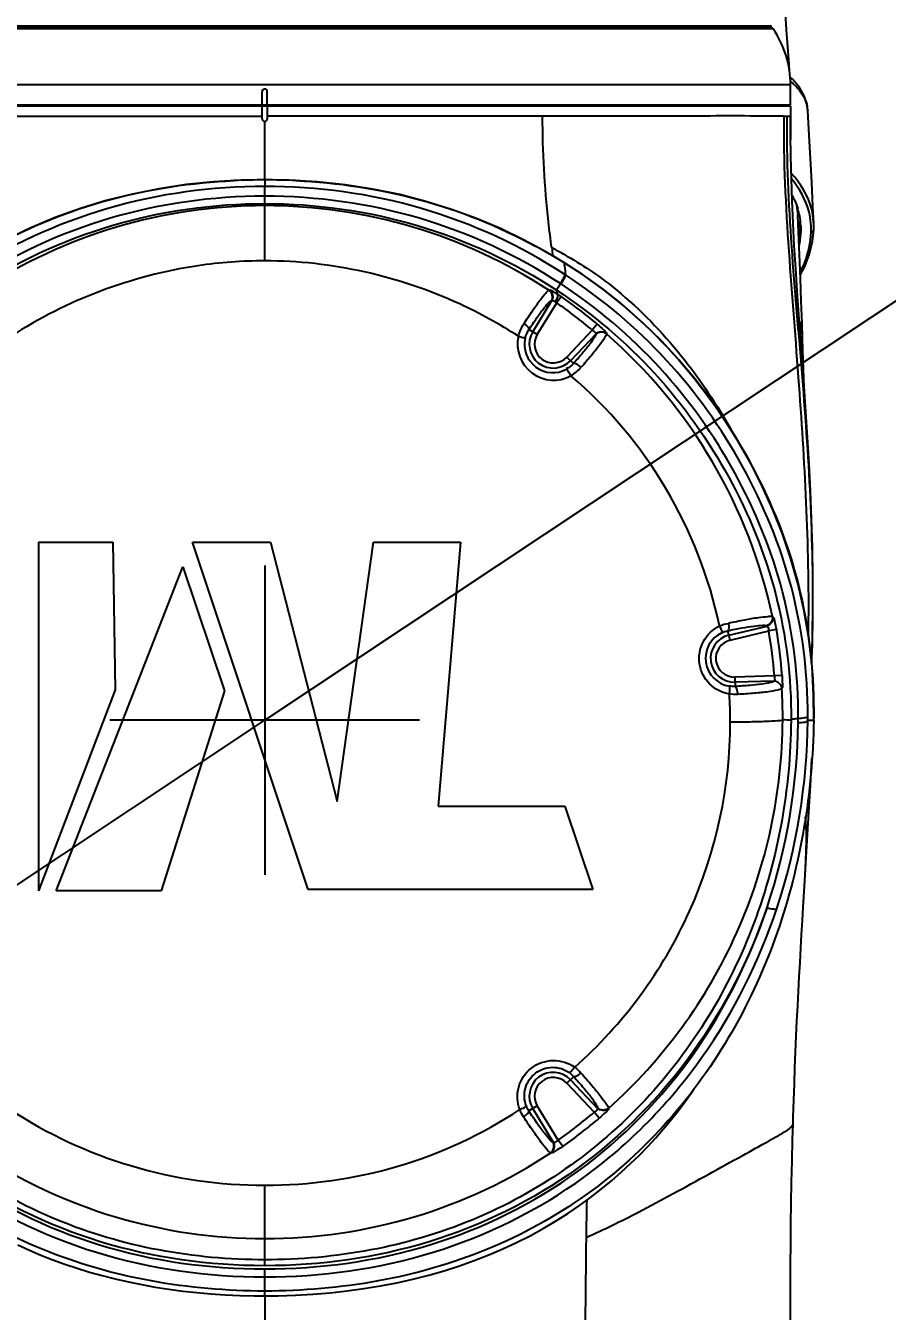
# Model space of a CAD drawing. Header units: millimetres. Extents: x 0 to 1173, y -4 to 841.
# Drawn here: x 241.87 to 258.41, y 311.81 to 336.49 of the extents above; entities that cross this region are included whole.
import ezdxf

# ---------------------------------------------------------------- set-up
doc = ezdxf.new("R2010")
doc.units = ezdxf.units.MM
doc.header["$LTSCALE"] = 65.395
doc.linetypes.add('CENTER', pattern=[0.6, 0.375, -0.075, 0.075, -0.075])
doc.layers.get('0').update_dxf_attribs({"linetype": 'CONTINUOUS'})
for name, color, linetype in [('ALL_DRFT_GEOM', 7, 'CONTINUOUS'), ('DRAFT_DIMS', 7, 'CONTINUOUS'), ('J_900_EXP_DH_BL10', 7, 'CONTINUOUS'), ('J_900_EXP_DH_BL9', 7, 'CONTINUOUS'), ('TM20_RUBBER_ARM1_900S_2207_BL13', 7, 'CONTINUOUS'), ('TMA25S_ARM1_756_BL8', 7, 'CONTINUOUS')]:
    doc.layers.add(name, color=color, linetype=linetype)
doc.styles.get("Standard").update_dxf_attribs({"font": 'txt', "width": 0.8})
doc.dimstyles.new('DIMSTYLE_13', dxfattribs={"dimtxt": 6, "dimasz": 9, "dimexe": 0.5, "dimexo": 0, "dimtad": 1, "dimlfac": 10, "dimzin": 0, "dimdsep": 46, "dimtxsty": 'Standard', "dimblk": '_FILLED', "dimblk1": '_FILLED', "dimblk2": '_FILLED', "dimcen": 0.09, "dimadec": 0, "dimazin": 0, "dimtp": 0.01, "dimtm": 0.01, "dimtfac": 1, "dimtofl": 0, "dimtmove": 0, "dimatfit": 2, "dimldrblk": '_FILLED', "dimfxl": 0, "dimtolj": 1, "dimtzin": 0, "dimarcsym": 0})
doc.dimstyles.new('DIMSTYLE_14', dxfattribs={"dimtxt": 6, "dimasz": 9, "dimexe": 0.5, "dimexo": 0, "dimtad": 1, "dimlfac": 10, "dimzin": 0, "dimdsep": 46, "dimtxsty": 'Standard', "dimblk": '_FILLED', "dimblk1": '_FILLED', "dimblk2": '_FILLED', "dimcen": 0.09, "dimadec": 0, "dimazin": 0, "dimtp": 0.01, "dimtm": 0.01, "dimtfac": 1, "dimtmove": 0, "dimatfit": 2, "dimldrblk": '_FILLED', "dimfxl": 0, "dimtolj": 1, "dimtzin": 0, "dimarcsym": 0})

# ---------------------------------------------------------------- blocks, each defined once
blk = doc.blocks.new('_FILLED')
at = {"color": 0, "linetype": 'ByBlock'}
blk.add_solid([(0, 0), (-1, 0.1667), (-1, -0.1667)], dxfattribs=at)
blk = doc.blocks.new('*D20')
at = {"layer": 'DRAFT_DIMS', "color": 2, "linetype": 'Continuous'}
blk.add_line((362.811, 192.443), (450.213, 94.254), dxfattribs=at)
at = {"layer": 'DRAFT_DIMS', "color": 2, "linetype": 'Continuous', "xscale": 9, "yscale": 9, "zscale": 9, "rotation": 131.6736765729}
blk.add_blockref('_FILLED', (362.811, 192.443), dxfattribs=at)
blk = doc.blocks.new('*D21')
at = {"layer": 'DRAFT_DIMS', "color": 2, "linetype": 'Continuous'}
for p, q in [((246.456, 323.158), (323.755, 374.496)), ((271.296, 339.655), (246.456, 323.158)), ((221.616, 306.661), (246.456, 323.158))]:
    blk.add_line(p, q, dxfattribs=at)
at = {"layer": 'DRAFT_DIMS', "color": 2, "linetype": 'Continuous', "xscale": 9, "yscale": 9, "zscale": 9}
for p, rotation in [((271.296, 339.655), 33.59000563470001), ((221.616, 306.661), 213.5900056347)]:
    blk.add_blockref('_FILLED', p, dxfattribs=dict(at, rotation=rotation))
blk = doc.blocks.new('*D23')
at = {"layer": 'DRAFT_DIMS', "color": 2, "linetype": 'Continuous'}
blk.add_line((390.784, 199.135), (471.564, 129.718), dxfattribs=at)
at = {"layer": 'DRAFT_DIMS', "color": 2, "linetype": 'Continuous', "xscale": 9, "yscale": 9, "zscale": 9, "rotation": 139.3269980893}
blk.add_blockref('_FILLED', (390.784, 199.135), dxfattribs=at)
blk = doc.blocks.new('TMA25S_ARM1_756_BL8', base_point=(656.9901, 283.1745))
at = {"layer": 'TMA25S_ARM1_756_BL8', "color": 7, "linetype": 'Continuous'}
for p, q in [((256.2209, 336.4344), (236.6911, 336.4344)), ((256.1767, 336.4577), (236.7354, 336.4577)), ((256.556, 335.3577), (236.356, 335.3577)), ((256.556, 334.9777), (256.556, 335.3577)), ((246.406, 334.9777), (246.406, 335.2277)), ((246.506, 334.9777), (246.506, 335.2277)), ((236.356, 334.9777), (256.556, 334.9777)), ((256.006, 334.9777), (256.006, 334.9577))]:
    blk.add_line(p, q, dxfattribs=at)
for centre, radius, start, end in [((256.1767, 336.4039), 0.0538, 34.57147, 90), ((254.6584, 335.3577), 1.8976, 0, 34.57147), ((246.456, 335.2277), 0.05, 0, 180)]:
    blk.add_arc(centre, radius, start, end, dxfattribs=at)
blk = doc.blocks.new('J_900_EXP_DH_BL9', base_point=(532.0064, 323.1577))
at = {"layer": 'J_900_EXP_DH_BL9', "color": 7, "linetype": 'Continuous'}
for p, q in [((236.3561, 334.9577), (256.5559, 334.9577)), ((246.406, 334.7077), (246.406, 334.9577)), ((246.506, 334.9577), (246.506, 334.7077)), ((256.556, 334.9577), (256.556, 334.7577)), ((236.9528, 334.7577), (246.406, 334.7577)), ((246.456, 333.5334), (246.456, 334.6577)), ((254.9053, 334.7577), (246.506, 334.7577)), ((256.4323, 334.7575), (256.0031, 334.7577)), ((256.4323, 334.7575), (256.4897, 334.7578)), ((256.556, 334.7574), (256.556, 334.7577)), ((256.5569, 334.4113), (256.556, 334.7574)), ((256.556, 334.7557), (256.556, 334.7574)), ((256.5616, 333.9839), (256.5569, 334.4113)), ((246.456, 333.5334), (246.456, 333.4085)), ((246.456, 331.979), (246.456, 333.4085)), ((252.2337, 331.71), (252.2227, 331.7172)), ((251.9143, 331.4151), (251.9277, 331.4187)), ((252.147, 331.5347), (252.1362, 331.5417)), ((251.6052, 330.6165), (251.9727, 331.2161)), ((251.6902, 330.5644), (252.0635, 331.1736)), ((251.9594, 331.2124), (251.9727, 331.2161)), ((252.1489, 331.2959), (252.0635, 331.1736)), ((251.6902, 330.5644), (251.5316, 330.6616)), ((252.7481, 330.6494), (252.2557, 330.1305)), ((252.844, 330.7637), (252.7481, 330.6494)), ((253.0202, 330.5816), (253.0196, 330.5785)), ((252.8127, 330.5728), (252.328, 330.0619)), ((252.8127, 330.5728), (252.8127, 330.5692)), ((252.2557, 330.1305), (252.3857, 330.0071)), ((242.1135, 326.5742), (243.5409, 326.5742)), ((242.1135, 326.5742), (242.1135, 319.8832)), ((243.5409, 326.5742), (243.5851, 323.74)), ((245.0669, 326.5742), (246.5695, 326.5742)), ((247.2902, 319.9043), (245.0669, 326.5742)), ((246.5695, 326.5742), (247.8454, 321.5993)), ((247.8454, 321.5993), (248.5444, 326.5742)), ((248.5444, 326.5742), (250.2174, 326.5742)), ((250.2174, 326.5742), (249.7853, 321.5075)), ((242.453, 319.8818), (244.8854, 326.1031)), ((244.8854, 326.1031), (245.6826, 323.7234)), ((246.456, 326.1302), (246.456, 320.1852)), ((256.2071, 325.1462), (256.2151, 325.1417)), ((255.3712, 324.7908), (256.1036, 324.9666)), ((256.0957, 324.971), (256.1036, 324.9666)), ((256.2834, 324.8978), (256.1363, 324.872)), ((255.3945, 324.6939), (255.3508, 324.8761)), ((255.3945, 324.6939), (256.1363, 324.872)), ((256.2452, 324.007), (255.4875, 323.9872)), ((255.4875, 323.9872), (255.4923, 323.806)), ((256.3942, 324.0185), (256.2452, 324.007)), ((243.5851, 323.74), (242.1135, 319.8832)), ((245.6826, 323.7234), (244.4647, 319.8818)), ((256.2368, 323.9072), (255.4902, 323.8876)), ((249.4285, 323.1577), (243.4835, 323.1577)), ((257.0002, 323.153), (257.0001, 323.1522)), ((249.7853, 321.5075), (252.2185, 321.5075)), ((252.2185, 321.5075), (252.7597, 319.9043)), ((244.4647, 319.8818), (242.453, 319.8818)), ((252.7597, 319.9043), (247.2902, 319.9043)), ((252.2557, 316.1848), (252.3913, 316.3135)), ((252.2557, 316.1848), (252.7842, 315.6279)), ((252.328, 316.2534), (252.8496, 315.7037)), ((251.6902, 315.7509), (251.5301, 315.6528)), ((252.0033, 315.0493), (251.6052, 315.6989)), ((252.0929, 315.0937), (251.6902, 315.7509)), ((252.8807, 315.5139), (252.7842, 315.6279)), ((252.8499, 315.7112), (252.8496, 315.7037)), ((253.0577, 315.7026), (253.0574, 315.695)), ((252.0033, 315.0493), (251.9943, 315.0516)), ((252.1788, 314.9716), (252.0929, 315.0937)), ((251.9586, 314.8468), (251.9495, 314.8491)), ((246.456, 312.6818), (246.456, 314.2275)), ((246.456, 312.102), (246.456, 312.6199))]:
    blk.add_line(p, q, dxfattribs=at)
for points in [[(256.9791, 324.8057), (256.9865, 325.321), (256.9855, 325.9059), (256.9759, 326.4749), (256.9593, 327.0262), (256.9371, 327.5605), (256.9107, 328.0814), (256.881, 328.5885), (256.8493, 329.0816), (256.8162, 329.5641), (256.7824, 330.0357), (256.7487, 330.4964), (256.7157, 330.9499), (256.6842, 331.3962), (256.6548, 331.8351), (256.6282, 332.2703), (256.6049, 332.7015), (256.5857, 333.1289), (256.5711, 333.5559), (256.5616, 333.9839)], [(246.456, 333.5339), (246.0029, 333.5261), (245.4726, 333.496), (244.9468, 333.4426), (244.4268, 333.365), (243.9142, 333.2627), (243.4102, 333.1357), (242.9164, 332.9845), (242.4339, 332.8101), (241.9637, 332.6134), (241.5068, 332.3956), (241.0641, 332.1578)], [(252.2028, 331.9469), (251.8578, 332.1522), (251.4288, 332.3836), (250.9832, 332.5977), (250.5217, 332.793), (250.0449, 332.968), (249.5535, 333.1211), (249.0487, 333.2511), (248.5315, 333.3568), (248.0035, 333.4377), (247.4661, 333.4939), (246.9206, 333.5257), (246.456, 333.5339)], [(257.0002, 323.153), (256.9974, 323.64), (256.968, 324.1917), (256.9085, 324.7305), (256.8198, 325.2538), (256.7044, 325.7614), (256.564, 326.2552), (256.4009, 326.7344), (256.2172, 327.1985), (256.0135, 327.6496), (255.7911, 328.0872), (255.5509, 328.5108), (255.2925, 328.9221), (255.0163, 329.3203), (254.723, 329.7049), (254.4111, 330.0771), (254.0806, 330.4356), (253.7314, 330.779), (253.3615, 331.1077), (252.9703, 331.4206), (252.559, 331.7156), (252.2028, 331.9469)], [(252.0345, 331.1952), (252.0377, 331.1931), (252.0409, 331.1909), (252.0441, 331.1886), (252.0474, 331.1863), (252.0506, 331.1839), (252.0538, 331.1814), (252.0571, 331.1789), (252.0603, 331.1763), (252.0635, 331.1736)], [(256.9616, 324.2496), (256.9656, 324.35), (256.9702, 324.4796), (256.9742, 324.6117), (256.9778, 324.7463), (256.9792, 324.8057)], [(241.7167, 313.0801), (241.9349, 312.981), (242.1575, 312.8868), (242.3847, 312.7976), (242.6162, 312.7134), (242.8521, 312.6344), (243.0923, 312.5606), (243.3366, 312.4921), (243.5851, 312.4289), (243.8376, 312.3712), (244.0936, 312.3189), (244.3531, 312.2722), (244.6161, 312.2311), (244.8821, 312.1957), (245.1512, 312.1658), (245.4232, 312.1417), (245.6979, 312.1232), (245.9755, 312.1105), (246.2562, 312.1035), (246.456, 312.102)], [(246.456, 312.102), (246.713, 312.1044), (247.05, 312.115), (247.3832, 312.1339), (247.7131, 312.1612), (248.0396, 312.1968), (248.362, 312.2409), (248.6802, 312.2933), (248.9941, 312.3541), (249.3027, 312.4231), (249.6057, 312.5003), (249.9033, 312.5855), (250.1946, 312.6787), (250.4795, 312.7796), (250.7581, 312.8883), (251.0297, 313.0042), (251.2945, 313.1274), (251.5522, 313.2576), (251.8015, 313.3939), (252.0425, 313.5358), (252.2752, 313.6832), (252.4989, 313.835), (252.7136, 313.9908), (252.9197, 314.1501), (253.1164, 314.312), (253.3041, 314.476), (253.483, 314.6415), (253.6527, 314.8076), (253.8135, 314.9735), (253.9657, 315.1389), (254.1099, 315.3036), (254.2464, 315.4671), (254.3754, 315.6291), (254.4979, 315.79), (254.6142, 315.9495), (254.6899, 316.0579)]]:
    blk.add_lwpolyline(points, dxfattribs=at)
for centre, radius, start, end in [((246.456, 334.7077), 0.05, 180, 360), ((311.4664, 334.7399), 54.9104, 179.98149, 180.45357), ((246.4527, 320.721), 12.8124, 89.98506, 92.63719), ((246.4594, 320.7268), 12.8066, 87.32788, 90.01535), ((246.4546, 323.0597), 9.9795, 89.99201, 123.14876), ((246.4574, 323.0597), 9.9795, 56.85119, 90.00796), ((246.6552, 323.0188), 10.5105, 58.13575, 61.58983), ((248.6209, 325.5833), 7.4399, 60.60744, 63.25231), ((325.8629, 342.122), 74.5532, 187.626965, 187.746164), ((246.7588, 323.1808), 10.3181, 55.02497, 58.14968), ((249.621, 331.2444), 2.4548, 2.3693, 3.88288), ((251.0616, 329.7412), 1.8972, 55.03059, 57.79546), ((246.4559, 323.1405), 9.7968, 50.03836, 55.08292), ((246.4552, 323.1396), 9.947, 50.03818, 55.08222), ((251.9957, 330.3772), 0.458, 148.5, 316.5), ((252.0056, 330.3818), 0.6939, 167.56282, 298.63426), ((251.989, 330.3742), 0.5426, 167.41488, 298.78537), ((251.9957, 330.3772), 0.3584, 148.5, 316.5), ((251.9046, 330.4923), 0.8399, 301.06795, 318.36081), ((246.666, 323.1527), 8.7177, 12.0146, 49.40956), ((247.2751, 323.3167), 9.1461, 4.40076, 9.9551), ((255.4672, 324.3471), 0.5426, 115.51677, 260.94729), ((255.4782, 324.3455), 0.458, 103.5, 271.5), ((255.4782, 324.3455), 0.3584, 103.5, 271.5), ((247.282, 323.3182), 8.9897, 4.39479, 9.95336), ((226.9649, 325.4431), 30.0196, 357.7331, 358.7798), ((246.7077, 323.2247), 9.6975, 359.64583, 3.19868), ((247.7607, 323.1817), 7.6363, 359.57022, 3.58277), ((245.2693, 323.2552), 11.4345, 359.27347, 359.68708), ((245.6045, 323.2643), 11.2828, 359.43376, 359.85981), ((244.4192, 323.332), 12.5822, 359.18111, 359.355), ((251.9957, 315.9381), 0.458, 43.5, 211.5), ((251.9957, 315.9381), 0.3584, 43.5, 211.5), ((246.504, 323.0404), 9.7152, 305.11891, 310.27291), ((246.5033, 323.0417), 9.8661, 305.11753, 310.2708)]:
    blk.add_arc(centre, radius, start, end, dxfattribs=at)
for points, knots in [([(251.9693, 332.2271), (251.947, 332.3939), (251.8397, 333.2329), (251.794, 334.0801), (251.794, 334.7577)], [0, 0, 0, 0, 0.1989414, 1, 1, 1, 1]), ([(256.0031, 334.7577), (255.9292, 334.758), (255.5633, 334.7637), (255.1972, 334.7635), (254.9053, 334.7577)], [0, 0, 0, 0, 0.2021973, 1, 1, 1, 1]), ([(256.8996, 324.783), (256.9253, 326.3849), (256.7911, 328.8512), (256.5158, 332.1669), (256.4211, 333.8937), (256.4323, 334.7574)], [0, 0, 0, 0, 0.4812598, 0.7405255, 1, 1, 1, 1]), ([(256.9777, 324.8038), (257.0129, 326.452), (256.8205, 329.7733), (256.4733, 333.0845), (256.4897, 334.7581)], [0, 0, 0, 0, 0.4962305, 1, 1, 1, 1]), ([(256.4897, 334.7578), (256.5061, 334.7577), (256.5204, 334.751), (256.5558, 334.7614), (256.556, 334.7557)], [0, 0, 0, 0, 0.7420557, 1, 1, 1, 1]), ([(246.456, 333.4085), (245.4415, 333.4085), (243.4045, 333.1314), (241.5361, 332.2685), (240.6897, 331.7175)], [0, 0, 0, 0, 0.5011431, 1, 1, 1, 1]), ([(241.2378, 332.2535), (241.9421, 332.6363), (243.4499, 333.2459), (245.0565, 333.4825), (245.8632, 333.5198)], [0, 0, 0, 0, 0.4981779, 1, 1, 1, 1]), ([(252.2227, 331.7172), (251.3763, 332.2683), (249.5078, 333.1314), (247.4706, 333.4085), (246.456, 333.4085)], [0, 0, 0, 0, 0.4988566, 1, 1, 1, 1]), ([(247.0565, 333.5195), (247.8583, 333.4818), (249.4554, 333.2465), (250.9549, 332.6426), (251.6559, 332.2635)], [0, 0, 0, 0, 0.5018077, 1, 1, 1, 1]), ([(246.456, 333.2201), (245.456, 333.2201), (243.4486, 332.9417), (241.609, 332.0872), (240.7762, 331.542)], [0, 0, 0, 0, 0.5011773, 1, 1, 1, 1]), ([(240.8417, 331.4105), (241.6642, 331.9512), (243.4819, 332.7992), (245.467, 333.0786), (246.456, 333.0786)], [0, 0, 0, 0, 0.4987924, 1, 1, 1, 1]), ([(252.1362, 331.5417), (251.3034, 332.087), (249.4637, 332.9417), (247.4561, 333.2201), (246.456, 333.2201)], [0, 0, 0, 0, 0.4988225, 1, 1, 1, 1]), ([(246.456, 333.0786), (247.4452, 333.0786), (249.4304, 332.7992), (251.2482, 331.951), (252.0708, 331.4102)], [0, 0, 0, 0, 0.5012077, 1, 1, 1, 1]), ([(252.2723, 332.0655), (252.6065, 331.877), (253.8859, 330.9847), (254.8648, 329.7146), (255.4362, 328.6948)], [0, 0, 0, 0, 0.2471147, 1, 1, 1, 1]), ([(246.456, 331.979), (246.0268, 331.9793), (244.3212, 331.8526), (242.6573, 331.2254), (241.5841, 330.5313)], [0, 0, 0, 0, 0.2513957, 1, 1, 1, 1]), ([(251.328, 330.5313), (250.968, 330.7641), (249.471, 331.5892), (247.7345, 331.9799), (246.456, 331.979)], [0, 0, 0, 0, 0.251119, 1, 1, 1, 1]), ([(252.2026, 331.9466), (252.2029, 331.9466), (252.2034, 331.9462), (252.2037, 331.9457), (252.2037, 331.9454)], [0, 0, 0, 0, 0.4655245, 1, 1, 1, 1]), ([(252.2038, 331.9454), (252.2068, 331.9233), (252.2175, 331.8449), (252.2274, 331.7665), (252.2337, 331.7101)], [0, 0, 0, 0, 0.2822011, 1, 1, 1, 1]), ([(252.1362, 331.5417), (252.1597, 331.578), (252.1861, 331.6332), (252.2277, 331.6955), (252.2227, 331.7172)], [0, 0, 0, 0, 0.6600337, 1, 1, 1, 1]), ([(252.147, 331.5347), (252.1705, 331.5709), (252.1969, 331.6261), (252.2386, 331.6883), (252.2337, 331.7101)], [0, 0, 0, 0, 0.6600074, 1, 1, 1, 1]), ([(256.8873, 323.2367), (256.8893, 324.0677), (256.6769, 325.7426), (255.7164, 328.0807), (254.2442, 330.1505), (252.9407, 331.2485), (252.2337, 331.7101)], [0, 0, 0, 0, 0.2481834, 0.4973222, 0.7478219, 1, 1, 1, 1]), ([(252.6734, 331.6355), (254.021, 330.6923), (255.6828, 328.7132), (256.845, 325.6368), (257.0097, 323.9997), (257.0006, 323.1904)], [0, 0, 0, 0, 0.5032471, 0.7524019, 1, 1, 1, 1]), ([(251.4366, 330.7757), (251.4915, 330.8602), (251.5928, 331.0114), (251.7299, 331.21), (251.8337, 331.3348), (251.8888, 331.4051), (251.9143, 331.4151)], [0, 0, 0, 0, 0.3774624, 0.6846203, 0.897119, 1, 1, 1, 1]), ([(251.9276, 331.4186), (251.9442, 331.4232), (251.9957, 331.3867), (252.0413, 331.3663), (252.0727, 331.3466)], [0, 0, 0, 0, 0.316254, 1, 1, 1, 1]), ([(252.0727, 331.3466), (252.078, 331.3404), (252.088, 331.2838), (252.0585, 331.2337), (252.0345, 331.1952)], [0, 0, 0, 0, 0.1516686, 1, 1, 1, 1]), ([(252.0708, 331.4102), (252.0665, 331.4262), (252.0989, 331.4733), (252.1184, 331.5144), (252.1362, 331.5417)], [0, 0, 0, 0, 0.3369229, 1, 1, 1, 1]), ([(252.0708, 331.4102), (252.7568, 330.9592), (254.0215, 329.8886), (255.4484, 327.8731), (256.3746, 325.597), (256.5721, 323.9681), (256.5658, 323.1607)], [0, 0, 0, 0, 0.2522633, 0.5028115, 0.751917, 1, 1, 1, 1]), ([(256.7036, 323.1927), (256.708, 324.0096), (256.5046, 325.6571), (255.5651, 327.9585), (254.1208, 329.9964), (252.8412, 331.0789), (252.147, 331.5347)], [0, 0, 0, 0, 0.2481252, 0.4972466, 0.747775, 1, 1, 1, 1]), ([(251.5316, 330.6616), (251.5797, 330.7352), (251.6688, 330.8667), (251.7912, 331.039), (251.8839, 331.1458), (251.9359, 331.206), (251.9594, 331.2124)], [0, 0, 0, 0, 0.3767188, 0.6832464, 0.895605, 1, 1, 1, 1]), ([(251.9727, 331.2161), (251.9773, 331.2197), (252.0012, 331.2196), (252.0167, 331.2043), (252.0275, 331.1942)], [0, 0, 0, 0, 0.2849177, 1, 1, 1, 1]), ([(251.4366, 330.7757), (251.4509, 330.7661), (251.4865, 330.7369), (251.5412, 330.6931), (251.5316, 330.6616)], [0, 0, 0, 0, 0.3437204, 1, 1, 1, 1]), ([(253.0199, 330.5782), (253.0191, 330.5497), (252.9669, 330.4736), (252.8747, 330.3374), (252.7193, 330.149), (252.5996, 330.01), (252.5323, 329.9342)], [0, 0, 0, 0, 0.1054234, 0.3187729, 0.6250694, 1, 1, 1, 1]), ([(252.7481, 330.6494), (252.7581, 330.6425), (252.7808, 330.6225), (252.8214, 330.5927), (252.8127, 330.5728)], [0, 0, 0, 0, 0.3579412, 1, 1, 1, 1]), ([(252.844, 330.7637), (252.8876, 330.7271), (252.9372, 330.6679), (253.0203, 330.6095), (253.0199, 330.5818)], [0, 0, 0, 0, 0.6729377, 1, 1, 1, 1]), ([(256.2071, 325.1462), (255.9887, 326.187), (255.2025, 328.2082), (253.821, 329.8791), (253.0199, 330.5782)], [0, 0, 0, 0, 0.5000645, 1, 1, 1, 1]), ([(251.3279, 330.5311), (251.3583, 330.5242), (251.3987, 330.5088), (251.4502, 330.5038), (251.4595, 330.4924)], [0, 0, 0, 0, 0.6795505, 1, 1, 1, 1]), ([(252.8127, 330.5692), (252.8122, 330.5443), (252.7666, 330.4776), (252.6859, 330.3587), (252.5497, 330.1944), (252.4447, 330.0731), (252.3857, 330.0071)], [0, 0, 0, 0, 0.1054947, 0.3188242, 0.625096, 1, 1, 1, 1]), ([(252.338, 329.7728), (252.3216, 329.803), (252.293, 329.8394), (252.267, 329.8965), (252.2502, 329.8986)], [0, 0, 0, 0, 0.6707781, 1, 1, 1, 1]), ([(252.5323, 329.9342), (252.5062, 329.9585), (252.4657, 329.9885), (252.4028, 330.0179), (252.3857, 330.0071)], [0, 0, 0, 0, 0.6386432, 1, 1, 1, 1]), ([(255.3624, 325.0232), (255.4674, 325.0457), (255.658, 325.0836), (255.9117, 325.1303), (256.085, 325.1465), (256.18, 325.158), (256.2071, 325.1462)], [0, 0, 0, 0, 0.376314, 0.6834137, 0.896434, 1, 1, 1, 1]), ([(255.3821, 323.6589), (255.2412, 323.682), (254.9658, 323.8224), (254.7605, 324.2345), (254.8375, 324.69), (255.0631, 324.905), (255.1927, 324.9674)], [0, 0, 0, 0, 0.2481233, 0.4983825, 0.7498828, 1, 1, 1, 1]), ([(255.1925, 324.9675), (255.2055, 324.9395), (255.2169, 324.9002), (255.2416, 324.8494), (255.2335, 324.8368)], [0, 0, 0, 0, 0.6722714, 1, 1, 1, 1]), ([(255.3624, 325.0232), (255.3685, 324.9915), (255.3729, 324.9461), (255.3665, 324.8847), (255.3508, 324.8761)], [0, 0, 0, 0, 0.6429889, 1, 1, 1, 1]), ([(255.3508, 324.8761), (255.4432, 324.8955), (255.6109, 324.928), (255.8349, 324.9662), (255.9871, 324.9774), (256.0727, 324.9839), (256.0957, 324.971)], [0, 0, 0, 0, 0.3756101, 0.6821163, 0.8950272, 1, 1, 1, 1]), ([(256.1036, 324.9666), (256.1077, 324.9661), (256.132, 324.9365), (256.1339, 324.9019), (256.1363, 324.872)], [0, 0, 0, 0, 0.1205648, 1, 1, 1, 1]), ([(256.2151, 325.1417), (256.239, 325.1279), (256.2472, 325.0267), (256.2736, 324.954), (256.2834, 324.8978)], [0, 0, 0, 0, 0.3261988, 1, 1, 1, 1]), ([(256.9791, 324.8057), (256.9791, 324.8053), (256.9787, 324.8046), (256.9781, 324.8041), (256.9777, 324.8038)], [0, 0, 0, 0, 0.4368155, 1, 1, 1, 1]), ([(256.2452, 324.007), (256.247, 323.9951), (256.2479, 323.9648), (256.2567, 323.9158), (256.2369, 323.9072)], [0, 0, 0, 0, 0.3582403, 1, 1, 1, 1]), ([(256.3942, 324.0185), (256.3985, 323.9618), (256.3918, 323.8837), (256.4083, 323.7867), (256.3901, 323.7658)], [0, 0, 0, 0, 0.6724497, 1, 1, 1, 1]), ([(255.3821, 323.6589), (255.3876, 323.6925), (255.3882, 323.7375), (255.3958, 323.8014), (255.3818, 323.8113)], [0, 0, 0, 0, 0.6640193, 1, 1, 1, 1]), ([(256.2368, 323.9072), (256.2186, 323.8885), (256.1337, 323.8731), (255.9844, 323.8441), (255.7574, 323.8233), (255.5867, 323.8112), (255.4923, 323.806)], [0, 0, 0, 0, 0.1036358, 0.3167699, 0.6239449, 1, 1, 1, 1]), ([(255.5424, 323.6526), (255.541, 323.6878), (255.5336, 323.7367), (255.5115, 323.8014), (255.4923, 323.806)], [0, 0, 0, 0, 0.6414576, 1, 1, 1, 1]), ([(256.3901, 323.7657), (256.3693, 323.7449), (256.2729, 323.7288), (256.103, 323.6961), (255.8444, 323.6728), (255.65, 323.6587), (255.5424, 323.6526)], [0, 0, 0, 0, 0.1028607, 0.3158288, 0.6233295, 1, 1, 1, 1]), ([(256.5658, 323.1607), (256.5702, 323.1762), (256.6308, 323.1873), (256.6718, 323.1924), (256.7036, 323.1927)], [0, 0, 0, 0, 0.3362823, 1, 1, 1, 1]), ([(256.7036, 323.1927), (256.7461, 323.1934), (256.8007, 323.2005), (256.8819, 323.2159), (256.8873, 323.2367)], [0, 0, 0, 0, 0.6642414, 1, 1, 1, 1]), ([(246.456, 312.1952), (245.0057, 312.1952), (242.7922, 312.5682), (240.248, 313.9677), (238.1362, 315.875), (236.3828, 318.9914), (235.9316, 321.7753), (235.9119, 323.1522)], [0, 0, 0, 0, 0.2567265, 0.3841298, 0.5099449, 0.7562531, 1, 1, 1, 1]), ([(246.456, 312.7958), (245.0995, 312.7958), (242.3582, 313.2835), (238.9493, 315.6617), (236.8319, 319.1671), (236.3564, 321.8389), (236.3462, 323.1607)], [0, 0, 0, 0, 0.2535217, 0.5045394, 0.7529544, 1, 1, 1, 1]), ([(256.5658, 323.1607), (256.5556, 321.8389), (256.0801, 319.1671), (253.9627, 315.6617), (250.5539, 313.2835), (247.8125, 312.7958), (246.456, 312.7958)], [0, 0, 0, 0, 0.2470456, 0.4954606, 0.7464784, 1, 1, 1, 1]), ([(257.0001, 323.1522), (256.9805, 321.7753), (256.5292, 318.9914), (254.7759, 315.875), (252.664, 313.9677), (250.1198, 312.5682), (247.9064, 312.1952), (246.456, 312.1952)], [0, 0, 0, 0, 0.2437467, 0.4900549, 0.6158701, 0.7432735, 1, 1, 1, 1]), ([(252.4093, 316.494), (253.3382, 317.3153), (254.8615, 319.3772), (255.3988, 321.8849), (255.3968, 323.1244)], [0, 0, 0, 0, 0.5000813, 1, 1, 1, 1]), ([(253.0577, 315.7026), (254.0987, 316.629), (255.8007, 318.956), (256.3965, 321.7713), (256.405, 323.1648)], [0, 0, 0, 0, 0.5000132, 1, 1, 1, 1]), ([(255.3968, 323.1244), (255.5228, 323.1252), (255.7532, 323.1289), (256.0582, 323.1332), (256.2654, 323.1512), (256.3749, 323.1513), (256.405, 323.1648)], [0, 0, 0, 0, 0.3742899, 0.6858617, 0.9018863, 1, 1, 1, 1]), ([(256.7028, 323.1102), (256.7453, 323.1106), (256.7999, 323.1172), (256.8812, 323.1321), (256.8868, 323.1528)], [0, 0, 0, 0, 0.6643714, 1, 1, 1, 1]), ([(236.6199, 319.5413), (236.9557, 318.5295), (237.9235, 316.5804), (240.2142, 314.2331), (243.1783, 312.7687), (245.367, 312.468), (246.456, 312.468)], [0, 0, 0, 0, 0.2472836, 0.4963339, 0.747411, 1, 1, 1, 1]), ([(236.8084, 319.5596), (237.1373, 318.5674), (238.0849, 316.6554), (240.3302, 314.3512), (243.239, 312.9143), (245.3871, 312.6199), (246.456, 312.6199)], [0, 0, 0, 0, 0.2471372, 0.496137, 0.7472854, 1, 1, 1, 1]), ([(246.456, 312.6818), (245.3918, 312.6818), (243.2533, 312.9759), (240.3554, 314.4004), (238.106, 316.6796), (237.1448, 318.5745), (236.8084, 319.5596)], [0, 0, 0, 0, 0.2526755, 0.503821, 0.7528452, 1, 1, 1, 1]), ([(256.1036, 319.5596), (255.7672, 318.5745), (254.8061, 316.6796), (252.5566, 314.4004), (249.6587, 312.9759), (247.5202, 312.6818), (246.456, 312.6818)], [0, 0, 0, 0, 0.2471547, 0.496179, 0.7473245, 1, 1, 1, 1]), ([(246.456, 312.6199), (247.5249, 312.6199), (249.673, 312.9143), (252.5818, 314.3512), (254.8271, 316.6554), (255.7748, 318.5674), (256.1036, 319.5596)], [0, 0, 0, 0, 0.2527138, 0.5038613, 0.7528608, 1, 1, 1, 1]), ([(246.456, 312.468), (247.545, 312.468), (249.7338, 312.7687), (252.6979, 314.2331), (254.9885, 316.5803), (255.9563, 318.5294), (256.2921, 319.5413)], [0, 0, 0, 0, 0.2525889, 0.5036657, 0.752716, 1, 1, 1, 1]), ([(256.1036, 319.5596), (256.1443, 319.5469), (256.1986, 319.5368), (256.2799, 319.5237), (256.2921, 319.5413)], [0, 0, 0, 0, 0.6650401, 1, 1, 1, 1]), ([(251.3543, 315.6784), (251.3026, 315.814), (251.2868, 316.1289), (251.5497, 316.5162), (251.9907, 316.6722), (252.2911, 316.578), (252.4093, 316.494)], [0, 0, 0, 0, 0.2491554, 0.5002024, 0.7511383, 1, 1, 1, 1]), ([(251.48, 315.75), (251.439, 315.8562), (251.4257, 316.1035), (251.6319, 316.4088), (251.9791, 316.531), (252.2147, 316.4558), (252.307, 316.3896)], [0, 0, 0, 0, 0.2486746, 0.5003582, 0.751839, 1, 1, 1, 1]), ([(252.4092, 316.4943), (252.3901, 316.4677), (252.3596, 316.4368), (252.3232, 316.3875), (252.307, 316.3896)], [0, 0, 0, 0, 0.6677402, 1, 1, 1, 1]), ([(252.5303, 316.3835), (252.5049, 316.3606), (252.4664, 316.3327), (252.4074, 316.3037), (252.3913, 316.3135)], [0, 0, 0, 0, 0.6435802, 1, 1, 1, 1]), ([(252.3913, 316.3135), (252.455, 316.2425), (252.5681, 316.1122), (252.7154, 315.9355), (252.8008, 315.8087), (252.8506, 315.7373), (252.8499, 315.7112)], [0, 0, 0, 0, 0.3765407, 0.6840503, 0.8969741, 1, 1, 1, 1]), ([(252.5303, 316.3835), (252.6028, 316.3027), (252.7318, 316.1545), (252.9004, 315.9546), (252.9989, 315.811), (253.0569, 315.732), (253.0577, 315.7026)], [0, 0, 0, 0, 0.3769586, 0.6847837, 0.8977517, 1, 1, 1, 1]), ([(241.5604, 315.6857), (242.2795, 315.2131), (243.8644, 314.4732), (245.5955, 314.2267), (246.456, 314.2275)], [0, 0, 0, 0, 0.4999835, 1, 1, 1, 1]), ([(246.456, 314.2275), (247.3166, 314.2255), (249.0482, 314.4694), (250.6344, 315.2068), (251.3543, 315.6784)], [0, 0, 0, 0, 0.5000173, 1, 1, 1, 1]), ([(251.3543, 315.6784), (251.3846, 315.6902), (251.4218, 315.7116), (251.4778, 315.734), (251.48, 315.75)], [0, 0, 0, 0, 0.6685186, 1, 1, 1, 1]), ([(251.4278, 315.5383), (251.456, 315.5567), (251.4924, 315.5863), (251.5351, 315.6349), (251.5301, 315.6528)], [0, 0, 0, 0, 0.6446484, 1, 1, 1, 1]), ([(251.9495, 314.8491), (251.9212, 314.8583), (251.8601, 314.9349), (251.7466, 315.0686), (251.5971, 315.2837), (251.4872, 315.4471), (251.4278, 315.5383)], [0, 0, 0, 0, 0.1028388, 0.3160653, 0.6237085, 1, 1, 1, 1]), ([(251.9943, 315.0516), (251.9687, 315.0581), (251.9124, 315.1248), (251.8117, 315.241), (251.6789, 315.4294), (251.5822, 315.5727), (251.5301, 315.6528)], [0, 0, 0, 0, 0.1037547, 0.316919, 0.6241913, 1, 1, 1, 1]), ([(252.8496, 315.7037), (252.8511, 315.6999), (252.8364, 315.6646), (252.8086, 315.6453), (252.7842, 315.6279)], [0, 0, 0, 0, 0.1185075, 1, 1, 1, 1]), ([(253.0574, 315.695), (253.0565, 315.6674), (252.9741, 315.6105), (252.9242, 315.5508), (252.8807, 315.5139)], [0, 0, 0, 0, 0.3261637, 1, 1, 1, 1]), ([(252.0929, 315.0937), (252.0837, 315.0859), (252.0586, 315.0692), (252.0205, 315.0363), (252.0033, 315.0493)], [0, 0, 0, 0, 0.3588663, 1, 1, 1, 1]), ([(240.9626, 314.8491), (241.768, 314.3155), (243.5467, 313.482), (245.4898, 313.2029), (246.456, 313.2026)], [0, 0, 0, 0, 0.4999691, 1, 1, 1, 1]), ([(246.456, 313.2026), (247.4222, 313.2029), (249.3654, 313.482), (251.1441, 314.3155), (251.9495, 314.8491)], [0, 0, 0, 0, 0.5000309, 1, 1, 1, 1]), ([(252.1788, 314.9716), (252.1322, 314.9388), (252.062, 314.9057), (251.9854, 314.8402), (251.9586, 314.8468)], [0, 0, 0, 0, 0.6736175, 1, 1, 1, 1])]:
    blk.add_open_spline(points, degree=3, knots=knots, dxfattribs=at)
for points in [[(251.9143, 331.4151), (251.9718, 331.3765), (251.9951, 331.2717), (251.9594, 331.2124)], [(251.9276, 331.4186), (251.985, 331.38), (252.0083, 331.2753), (251.9727, 331.2161)], [(251.328, 330.5313), (251.3508, 330.6175), (251.388, 330.701), (251.4366, 330.7757)], [(251.4595, 330.4924), (251.4728, 330.5522), (251.4976, 330.6106), (251.5316, 330.6616)], [(253.0199, 330.5818), (252.9677, 330.6271), (252.8607, 330.6225), (252.8127, 330.5728)], [(253.0199, 330.5782), (252.9677, 330.6236), (252.8607, 330.619), (252.8127, 330.5692)], [(252.3857, 330.0071), (252.349, 329.9654), (252.3036, 329.9214), (252.2488, 329.9117)], [(256.2071, 325.1462), (256.2204, 325.0783), (256.1629, 324.9878), (256.0957, 324.971)], [(255.1926, 324.9676), (255.2451, 324.9912), (255.3015, 325.0166), (255.3589, 325.0135)], [(256.2151, 325.1417), (256.2283, 325.0738), (256.1708, 324.9833), (256.1036, 324.9666)], [(255.2335, 324.8368), (255.2689, 324.8537), (255.308, 324.8728), (255.3469, 324.8682)], [(255.4923, 323.806), (255.456, 323.8038), (255.4173, 323.8027), (255.3837, 323.8165)], [(255.5424, 323.6526), (255.4896, 323.6496), (255.4341, 323.6477), (255.3844, 323.6657)], [(256.3901, 323.7657), (256.386, 323.8351), (256.3064, 323.9085), (256.2368, 323.9072)], [(256.1036, 319.5596), (256.4872, 320.6969), (256.6876, 321.91), (256.7028, 323.1102)], [(256.2921, 319.5413), (256.6764, 320.6993), (256.8747, 321.9328), (256.8868, 323.1528)], [(256.5658, 323.1607), (256.5122, 323.16), (256.4585, 323.1607), (256.405, 323.1648)], [(257.0001, 323.1516), (256.9623, 323.1527), (256.9246, 323.1533), (256.8868, 323.1537)], [(252.307, 316.3896), (252.3365, 316.3684), (252.3688, 316.3455), (252.3841, 316.3125)], [(252.4095, 316.4941), (252.4519, 316.4623), (252.497, 316.4284), (252.5217, 316.3815)], [(251.4278, 315.5383), (251.3994, 315.5819), (251.3706, 315.6284), (251.3612, 315.6797)], [(251.5301, 315.6528), (251.5103, 315.6828), (251.4903, 315.7152), (251.4852, 315.7508)], [(253.0574, 315.695), (253.0053, 315.6493), (252.8977, 315.6537), (252.8496, 315.7037)], [(253.0577, 315.7026), (253.0056, 315.6568), (252.898, 315.6613), (252.8499, 315.7112)], [(251.9495, 314.8491), (252.0068, 314.8878), (252.0299, 314.9924), (251.9943, 315.0516)], [(251.9586, 314.8468), (252.0158, 314.8856), (252.0389, 314.9901), (252.0033, 315.0493)]]:
    blk.add_open_spline(points, degree=3, dxfattribs=at)
blk = doc.blocks.new('J_900_EXP_DH_BL10', base_point=(658.2783, 323.5593))
at = {"layer": 'J_900_EXP_DH_BL10', "color": 7, "linetype": 'Continuous'}
for p, q in [((256.5984, 335.4638), (256.5493, 335.5093)), ((256.726, 335.3083), (256.5984, 335.4638)), ((256.8857, 334.8652), (256.8692, 334.9883)), ((256.8862, 334.8653), (256.8865, 334.8589)), ((256.7078, 332.5222), (256.6925, 332.8608)), ((257.0003, 332.6982), (256.9853, 333.0204)), ((256.7524, 332.6523), (256.7523, 332.5241)), ((256.9479, 332.6916), (256.9472, 332.7006)), ((256.9483, 332.6864), (256.9479, 332.6916)), ((256.9777, 332.3541), (257.0002, 332.5731)), ((257.0001, 332.5773), (257.0003, 332.6982)), ((256.8176, 329.5436), (256.8062, 329.9079)), ((256.8637, 320.6369), (256.89, 321.072)), ((256.7987, 319.5695), (256.8294, 320.075)), ((246.456, 312.102), (246.456, 310.0577))]:
    blk.add_line(p, q, dxfattribs=at)
for points in [[(256.5371, 335.6226), (256.5282, 335.7559), (256.5047, 336.0909), (256.481, 336.4162), (256.457, 336.7317), (256.4328, 337.0367), (256.4051, 337.3728)], [(256.8692, 334.9883), (256.8159, 335.1503), (256.726, 335.3083)], [(256.9853, 333.0204), (256.9624, 333.4896), (256.9387, 333.9452), (256.9142, 334.3876), (256.8862, 334.8653)], [(256.7869, 330.4943), (256.7769, 330.7828), (256.7616, 331.2062), (256.7447, 331.6451), (256.7262, 332.0979), (256.7078, 332.5222)], [(256.7422, 331.7053), (256.8299, 331.8718), (256.9204, 332.1109), (256.9777, 332.3541)], [(256.8062, 329.9079), (256.7946, 330.267), (256.7869, 330.4943)], [(256.89, 321.072), (256.9026, 321.2843), (256.9148, 321.4922), (256.9266, 321.6961), (256.938, 321.8951), (256.9675, 322.4193)], [(256.8294, 320.075), (256.8364, 320.189), (256.8637, 320.6369)], [(256.6039, 315.4035), (256.6079, 315.5393), (256.6179, 315.8606), (256.6286, 316.1758), (256.6402, 316.4861), (256.6525, 316.7911), (256.6655, 317.09), (256.679, 317.3832), (256.6931, 317.6709), (256.7075, 317.9531), (256.7222, 318.232), (256.7373, 318.5076), (256.7524, 318.7781), (256.7677, 319.0452), (256.7832, 319.3099), (256.7987, 319.5695)], [(256.556, 309.9577), (256.5557, 310.2245), (256.5547, 310.5662), (256.5536, 310.9167), (256.5526, 311.2667), (256.5521, 311.6155), (256.5523, 311.9734), (256.5534, 312.342), (256.5555, 312.7157), (256.5588, 313.0976), (256.5634, 313.4874), (256.5693, 313.883), (256.5767, 314.286), (256.5856, 314.6966), (256.5959, 315.1131), (256.6039, 315.4034)]]:
    blk.add_lwpolyline(points, dxfattribs=at)
for centre, radius, start, end in [((255.487, 334.2138), 1.6189, 45.29479, 48.66072), ((256.2805, 334.8272), 0.6068, 9.70626, 11.02215), ((256.2814, 334.8273), 0.6058, 3.58878, 9.7047), ((255.4895, 332.6043), 1.263, 10.55924, 17.60798), ((255.4174, 332.5923), 1.336, 2.57304, 10.50072), ((255.0351, 332.8026), 1.7093, 349.05612, 355.01556), ((255.0579, 332.8002), 1.6864, 355.03014, 357.82966), ((255.4927, 332.59), 1.4587, 359.31494, 3.78616), ((255.4001, 332.5905), 1.5514, 357.69026, 359.33954), ((255.5889, 332.6417), 1.4124, 2.64725, 3.80213), ((255.0301, 332.5951), 1.7237, 349.04526, 357.6392), ((407.5926, 311.0358), 154.98, 178.927089, 179.190962), ((496.5625, 310.0633), 243.9549, 179.257636, 180.024819)]:
    blk.add_arc(centre, radius, start, end, dxfattribs=at)
for points, knots in [([(256.6258, 335.3644), (256.6591, 335.3314), (256.7705, 335.2109), (256.8536, 335.0587), (256.8761, 334.9432)], [0, 0, 0, 0, 0.2847731, 1, 1, 1, 1]), ([(256.9982, 332.7354), (256.993, 332.8146), (256.941, 333.1579), (256.7457, 333.4654), (256.5704, 333.6649)], [0, 0, 0, 0, 0.2302127, 1, 1, 1, 1]), ([(256.9472, 332.7006), (256.9416, 332.7733), (256.8932, 333.0852), (256.7257, 333.3686), (256.5726, 333.5549)], [0, 0, 0, 0, 0.2322782, 1, 1, 1, 1]), ([(256.7414, 331.7561), (256.7732, 331.8185), (256.8833, 332.0626), (256.9423, 332.3305), (256.9502, 332.528)], [0, 0, 0, 0, 0.2617245, 1, 1, 1, 1]), ([(256.8337, 320.1448), (256.8409, 320.2635), (256.8613, 320.6488), (256.8665, 321.0361), (256.8448, 321.3023)], [0, 0, 0, 0, 0.3082142, 1, 1, 1, 1]), ([(252.6281, 313.2241), (252.969, 313.3738), (253.5279, 313.6518), (254.3083, 314.0687), (254.9699, 314.4323), (255.5849, 314.7718), (256.0834, 315.0471), (256.4084, 315.2289), (256.5608, 315.3335), (256.6033, 315.3829), (256.6039, 315.4034)], [0, 0, 0, 0, 0.2457487, 0.4115461, 0.5839532, 0.7441252, 0.8745372, 0.9615196, 0.9864462, 1, 1, 1, 1])]:
    blk.add_open_spline(points, degree=3, knots=knots, dxfattribs=at)
for points in [[(256.583, 333.2404), (256.6275, 333.1595), (256.6653, 333.0743), (256.6933, 332.9864)], [(256.6709, 333.0455), (256.6826, 332.9846), (256.6897, 332.9227), (256.6926, 332.8608)], [(256.9502, 332.528), (256.9726, 332.5279), (256.998, 332.5507), (257, 332.5731)], [(256.7869, 330.4943), (256.7831, 330.6071), (256.7626, 330.7207), (256.7255, 330.8272)]]:
    blk.add_open_spline(points, degree=3, dxfattribs=at)
blk = doc.blocks.new('TM20_RUBBER_ARM1_900S_2207_BL13', base_point=(618.218, 287.482))
at = {"layer": 'TM20_RUBBER_ARM1_900S_2207_BL13', "color": 7, "linetype": 'Continuous'}
for p, q in [((256.182, 336.483), (236.73, 336.483)), ((256.182, 336.473), (236.73, 336.473)), ((255.956, 336.473), (255.956, 336.458)), ((256.182, 336.473), (256.182, 336.483))]:
    blk.add_line(p, q, dxfattribs=at)
blk.add_arc((256.162, 336.483), 0.02, 0, 36.811, dxfattribs=at)

msp = doc.modelspace()

# ---------------------------------------------------------------- hatches: boundary and pattern name
at = {"linetype": 'Continuous'}
h = msp.add_hatch(dxfattribs=at)
h.set_pattern_fill('5DOF WORKSPACE', color=2, scale=22.62069, angle=45, style=0, pattern_type=0)
h.set_pattern_definition([(45, (0, 0), (-15.99524, 15.99524), [])])
edge = h.paths.add_edge_path()
edge.add_arc((246.456, 323.1578), 175, 91.640521, 448.35948)
edge.add_line((251.466, 401.7708), (251.466, 498.086))
edge.add_line((251.466, 401.7708), (269.8458, 341.6534))
edge.add_arc((246.456, 323.1578), 29.8189, 141.66454, 398.33546)
edge.add_line((241.446, 401.7708), (223.0663, 341.6534))
edge.add_line((241.446, 401.7708), (241.446, 498.086))

# ---------------------------------------------------------------- linework, layer by layer
at = {"color": 2, "linetype": 'CENTER'}
msp.add_arc((246.456, 323.1578), 29.8189, 141.66454, 38.33546, dxfattribs=at)
at = {"layer": 'ALL_DRFT_GEOM', "color": 7, "linetype": 'Continuous'}
msp.add_circle((246.456, 323.1578), 190.295, dxfattribs=at)
msp.add_arc((246.456, 323.1578), 175, 91.640521, 88.35948, dxfattribs=at)

# ---------------------------------------------------------------- block references
at = {"layer": 'J_900_EXP_DH_BL10'}
msp.add_blockref('J_900_EXP_DH_BL10', (658.2783, 323.5593), dxfattribs=at)
at = {"layer": 'J_900_EXP_DH_BL9'}
msp.add_blockref('J_900_EXP_DH_BL9', (532.0064, 323.1577), dxfattribs=at)
at = {"layer": 'TM20_RUBBER_ARM1_900S_2207_BL13'}
msp.add_blockref('TM20_RUBBER_ARM1_900S_2207_BL13', (618.2183, 287.4822), dxfattribs=at)
at = {"layer": 'TMA25S_ARM1_756_BL8'}
msp.add_blockref('TMA25S_ARM1_756_BL8', (656.9901, 283.1745), dxfattribs=at)

# ---------------------------------------------------------------- dimensions: what is measured, and where the dimension line sits
at = {"layer": 'DRAFT_DIMS', "color": 2, "linetype": 'Continuous'}
for p1, p2, text, dimstyle, picture, middle in [((362.8113, 192.4426), (130.1007, 453.8729), '%%c<> \\P(Reachable Space)', 'DIMSTYLE_13', '*D20', (397.079, 156.2018)), ((390.7836, 199.1347), (102.1284, 447.1808), '%%c<> \\P(Working Space)', 'DIMSTYLE_13', '*D23', (417.9342, 177.7815)), ((271.2957, 339.655), (221.6163, 306.6606), '%%c<>', 'DIMSTYLE_14', '*D21', (292.27, 355.3856))]:
    dim = msp.add_diameter_dim_2p(p1=p1, p2=p2, text=text, dimstyle=dimstyle, override={"dimpost": '<>'}, dxfattribs=at)
    dim.commit()
    dim.dimension.update_dxf_attribs({"geometry": picture, "text_midpoint": middle, "dimtype": 163})

doc.saveas('drawing.dxf')
